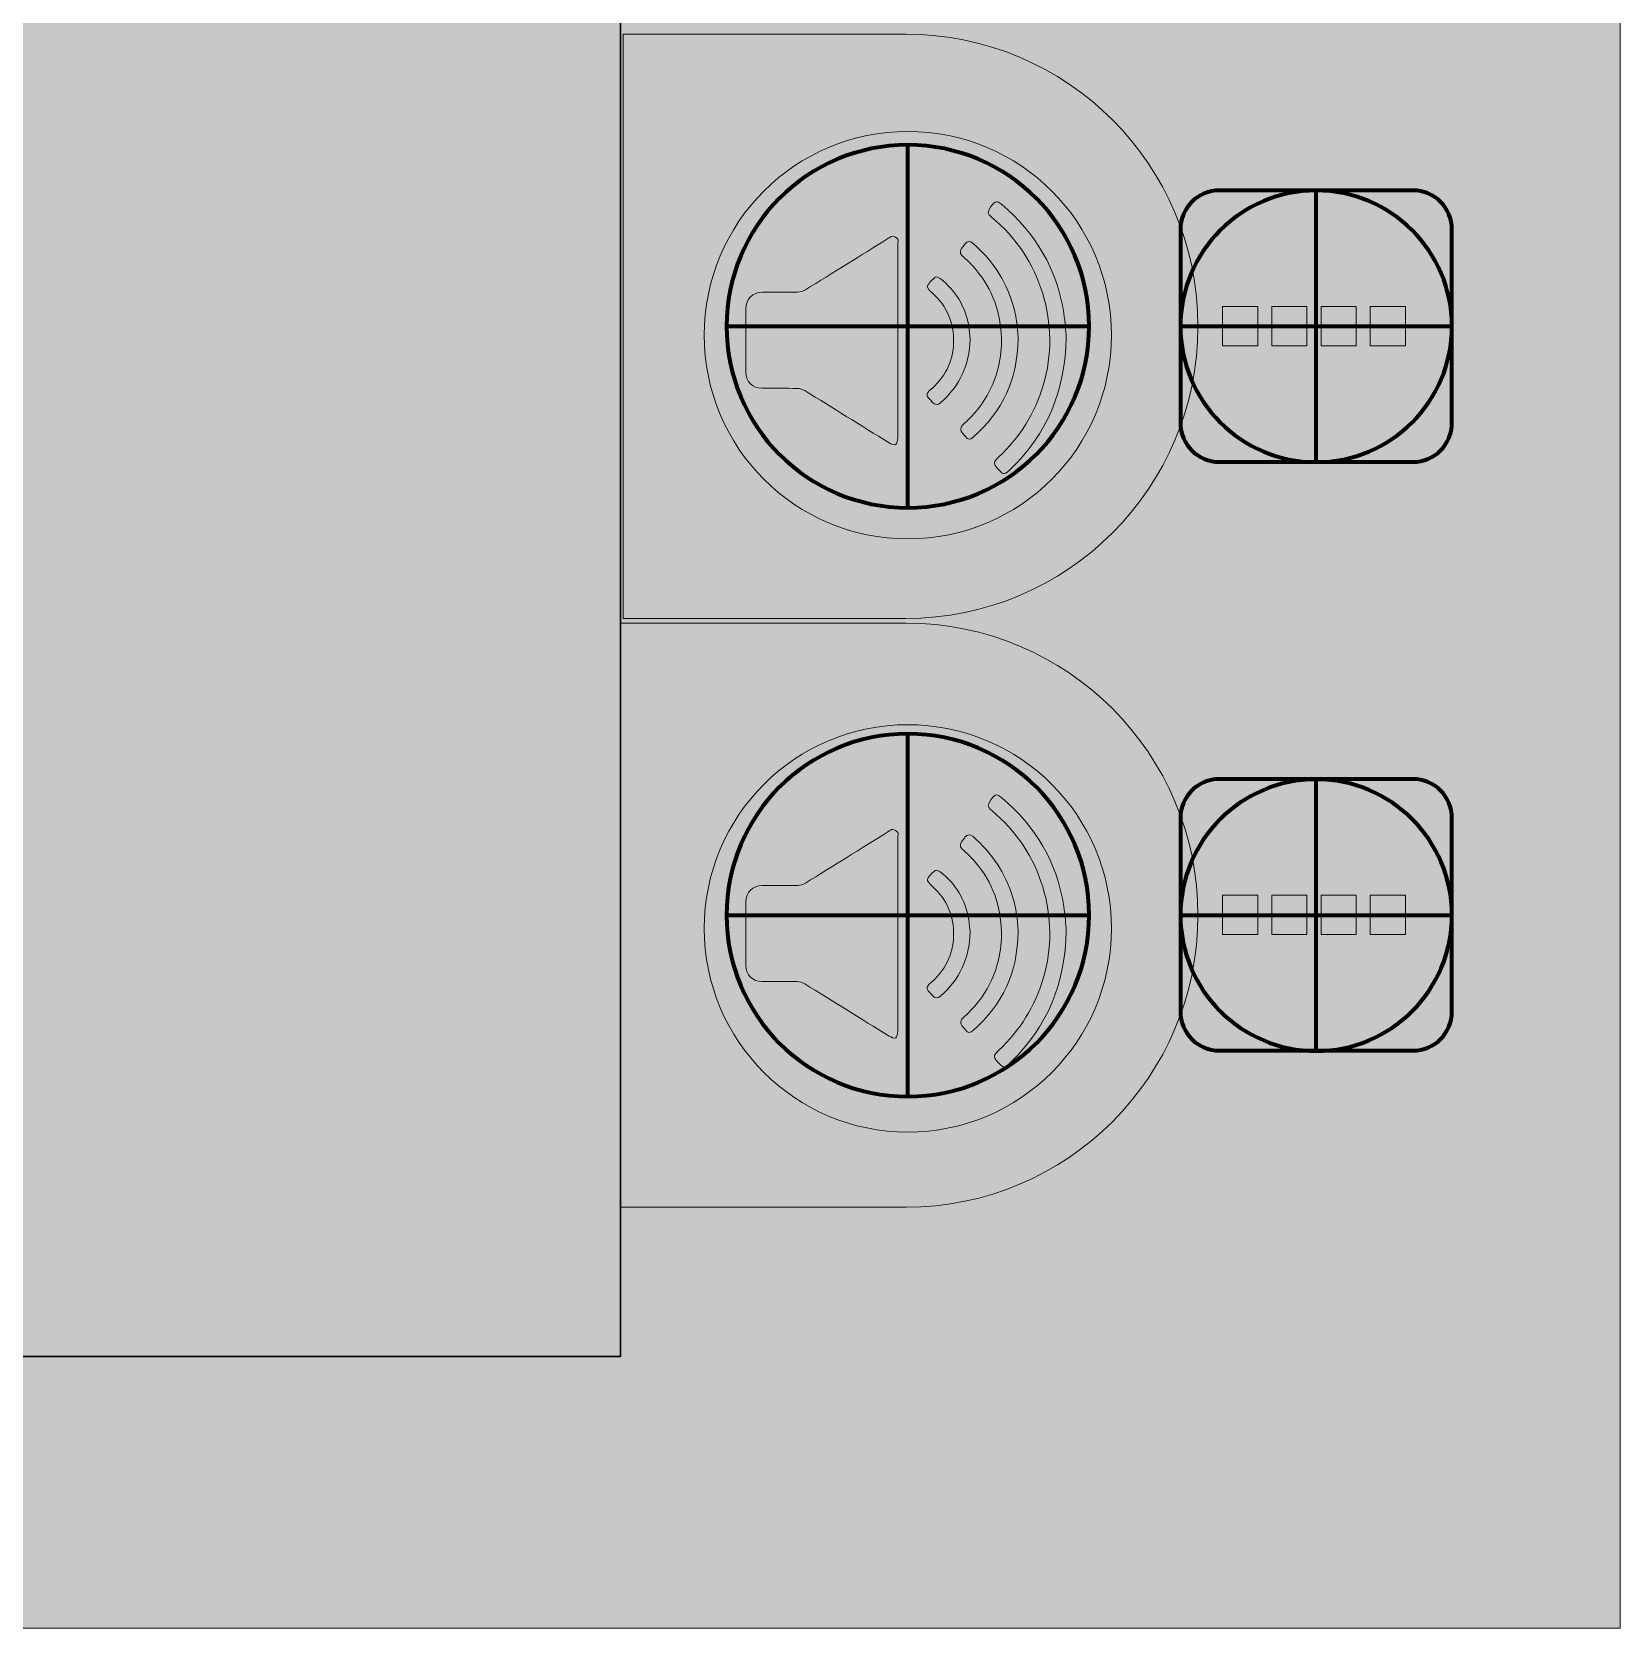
# Model space of a CAD drawing. Header units: inches. Extents: x -1481 to -429, y -1676 to -696.
# Drawn here: x -516.9 to -429.2, y -985.7 to -897.6 of the extents above; entities that cross this region are included whole.
import ezdxf

# ---------------------------------------------------------------- set-up
doc = ezdxf.new("R2010")
doc.units = ezdxf.units.IN
doc.header["$MEASUREMENT"] = 0
doc.layers.add('Layer 1', color=7, linetype='Continuous')

# ---------------------------------------------------------------- blocks, each defined once
blk = doc.blocks.new('block 2')
at = {"layer": 'Layer 1', "true_color": 0x009344}
h = blk.add_hatch(color=114, dxfattribs=at)
h.dxf.hatch_style = 2
h.paths.add_polyline_path([(-429.175, -985.727), (-669.175, -985.727), (-669.175, -695.727), (-429.175, -695.727)])
at = {"layer": 'Layer 1', "lineweight": 0}
blk.add_lwpolyline([(-429.175, -985.727), (-669.175, -985.727), (-669.175, -695.727), (-429.175, -695.727), (-429.175, -985.727)], dxfattribs=at)
blk = doc.blocks.new('block 7')
at = {"layer": 'Layer 1', "color": 109, "lineweight": 120, "true_color": 0x166634}
for points in [[(-468.526, -826.279), (-468.526, -806.243)], [(-478.543, -816.261), (-458.508, -816.261)]]:
    blk.add_lwpolyline(points, dxfattribs=at)
blk.add_open_spline([(-468.526, -806.243), (-462.993, -806.243), (-458.508, -810.728), (-458.508, -816.261), (-458.508, -821.794), (-462.993, -826.279), (-468.526, -826.279), (-474.058, -826.279), (-478.543, -821.794), (-478.543, -816.261), (-478.543, -810.728), (-474.058, -806.243), (-468.526, -806.243)], degree=3, knots=[0, 0, 0, 0, 1, 1, 1, 2, 2, 2, 3, 3, 3, 4, 4, 4, 4], dxfattribs=at)
blk = doc.blocks.new('block 8')
at = {"layer": 'Layer 1', "color": 109, "lineweight": 120, "true_color": 0x166634}
for points in [[(-468.526, -858.801), (-468.526, -838.766)], [(-478.543, -848.783), (-458.508, -848.783)]]:
    blk.add_lwpolyline(points, dxfattribs=at)
blk.add_open_spline([(-468.526, -838.766), (-462.993, -838.766), (-458.508, -843.251), (-458.508, -848.783), (-458.508, -854.316), (-462.993, -858.801), (-468.526, -858.801), (-474.058, -858.801), (-478.543, -854.316), (-478.543, -848.783), (-478.543, -843.251), (-474.058, -838.766), (-468.526, -838.766)], degree=3, knots=[0, 0, 0, 0, 1, 1, 1, 2, 2, 2, 3, 3, 3, 4, 4, 4, 4], dxfattribs=at)
blk = doc.blocks.new('block 9')
at = {"layer": 'Layer 1', "color": 109, "lineweight": 120, "true_color": 0x166634}
for points in [[(-468.526, -793.756), (-468.526, -773.721)], [(-478.543, -783.738), (-458.508, -783.738)]]:
    blk.add_lwpolyline(points, dxfattribs=at)
blk.add_open_spline([(-468.526, -773.721), (-462.993, -773.721), (-458.508, -778.206), (-458.508, -783.738), (-458.508, -789.271), (-462.993, -793.756), (-468.526, -793.756), (-474.058, -793.756), (-478.543, -789.271), (-478.543, -783.738), (-478.543, -778.206), (-474.058, -773.721), (-468.526, -773.721)], degree=3, knots=[0, 0, 0, 0, 1, 1, 1, 2, 2, 2, 3, 3, 3, 4, 4, 4, 4], dxfattribs=at)
blk = doc.blocks.new('block 10')
at = {"layer": 'Layer 1', "color": 109, "lineweight": 120, "true_color": 0x166634}
for points in [[(-468.526, -891.324), (-468.526, -871.288)], [(-478.543, -881.306), (-458.508, -881.306)]]:
    blk.add_lwpolyline(points, dxfattribs=at)
blk.add_open_spline([(-468.526, -871.288), (-462.993, -871.288), (-458.508, -875.773), (-458.508, -881.306), (-458.508, -886.839), (-462.993, -891.324), (-468.526, -891.324), (-474.058, -891.324), (-478.543, -886.839), (-478.543, -881.306), (-478.543, -875.773), (-474.058, -871.288), (-468.526, -871.288)], degree=3, knots=[0, 0, 0, 0, 1, 1, 1, 2, 2, 2, 3, 3, 3, 4, 4, 4, 4], dxfattribs=at)
blk = doc.blocks.new('block 11')
at = {"layer": 'Layer 1', "color": 109, "lineweight": 120, "true_color": 0x166634}
for points in [[(-468.526, -923.846), (-468.526, -903.811)], [(-478.543, -913.828), (-458.508, -913.828)]]:
    blk.add_lwpolyline(points, dxfattribs=at)
blk.add_open_spline([(-468.526, -903.811), (-462.993, -903.811), (-458.508, -908.296), (-458.508, -913.828), (-458.508, -919.361), (-462.993, -923.846), (-468.526, -923.846), (-474.058, -923.846), (-478.543, -919.361), (-478.543, -913.828), (-478.543, -908.296), (-474.058, -903.811), (-468.526, -903.811)], degree=3, knots=[0, 0, 0, 0, 1, 1, 1, 2, 2, 2, 3, 3, 3, 4, 4, 4, 4], dxfattribs=at)
blk = doc.blocks.new('block 12')
at = {"layer": 'Layer 1', "color": 109, "lineweight": 120, "true_color": 0x166634}
for points in [[(-468.526, -956.369), (-468.526, -936.333)], [(-478.543, -946.351), (-458.508, -946.351)]]:
    blk.add_lwpolyline(points, dxfattribs=at)
blk.add_open_spline([(-468.526, -936.333), (-462.993, -936.333), (-458.508, -940.818), (-458.508, -946.351), (-458.508, -951.884), (-462.993, -956.369), (-468.526, -956.369), (-474.058, -956.369), (-478.543, -951.884), (-478.543, -946.351), (-478.543, -940.818), (-474.058, -936.333), (-468.526, -936.333)], degree=3, knots=[0, 0, 0, 0, 1, 1, 1, 2, 2, 2, 3, 3, 3, 4, 4, 4, 4], dxfattribs=at)
blk = doc.blocks.new('block 6')
at = {"layer": 'Layer 1'}
for name in ['block 9', 'block 7', 'block 8', 'block 10', 'block 11', 'block 12']:
    blk.add_blockref(name, (0, 0), dxfattribs=at)
blk = doc.blocks.new('block 14')
at = {"layer": 'Layer 1', "color": 109, "lineweight": 90, "true_color": 0x166634}
for points in [[(-445.965, -823.761), (-445.965, -808.761)], [(-453.465, -816.261), (-438.465, -816.261)]]:
    blk.add_lwpolyline(points, dxfattribs=at)
blk = doc.blocks.new('block 15')
at = {"layer": 'Layer 1', "color": 109, "lineweight": 90, "true_color": 0x166634}
for points in [[(-445.965, -856.283), (-445.965, -841.283)], [(-453.465, -848.783), (-438.465, -848.783)]]:
    blk.add_lwpolyline(points, dxfattribs=at)
blk.add_open_spline([(-445.965, -841.283), (-441.823, -841.283), (-438.465, -844.641), (-438.465, -848.783), (-438.465, -852.926), (-441.823, -856.283), (-445.965, -856.283), (-450.107, -856.283), (-453.465, -852.926), (-453.465, -848.783), (-453.465, -844.641), (-450.107, -841.283), (-445.965, -841.283)], degree=3, knots=[0, 0, 0, 0, 1, 1, 1, 2, 2, 2, 3, 3, 3, 4, 4, 4, 4], dxfattribs=at)
blk = doc.blocks.new('block 16')
at = {"layer": 'Layer 1', "color": 109, "lineweight": 90, "true_color": 0x166634}
for points in [[(-445.965, -888.806), (-445.965, -873.806)], [(-453.465, -881.306), (-438.465, -881.306)]]:
    blk.add_lwpolyline(points, dxfattribs=at)
blk.add_open_spline([(-445.965, -873.806), (-441.823, -873.806), (-438.465, -877.164), (-438.465, -881.306), (-438.465, -885.448), (-441.823, -888.806), (-445.965, -888.806), (-450.107, -888.806), (-453.465, -885.448), (-453.465, -881.306), (-453.465, -877.164), (-450.107, -873.806), (-445.965, -873.806)], degree=3, knots=[0, 0, 0, 0, 1, 1, 1, 2, 2, 2, 3, 3, 3, 4, 4, 4, 4], dxfattribs=at)
blk = doc.blocks.new('block 17')
at = {"layer": 'Layer 1', "color": 109, "lineweight": 90, "true_color": 0x166634}
for points in [[(-445.965, -921.328), (-445.965, -906.328)], [(-453.465, -913.828), (-438.465, -913.828)]]:
    blk.add_lwpolyline(points, dxfattribs=at)
blk.add_open_spline([(-445.965, -906.328), (-441.823, -906.328), (-438.465, -909.686), (-438.465, -913.828), (-438.465, -917.971), (-441.823, -921.328), (-445.965, -921.328), (-450.107, -921.328), (-453.465, -917.971), (-453.465, -913.828), (-453.465, -909.686), (-450.107, -906.328), (-445.965, -906.328)], degree=3, knots=[0, 0, 0, 0, 1, 1, 1, 2, 2, 2, 3, 3, 3, 4, 4, 4, 4], dxfattribs=at)
blk = doc.blocks.new('block 18')
at = {"layer": 'Layer 1', "color": 109, "lineweight": 90, "true_color": 0x166634}
for points in [[(-445.965, -953.851), (-445.965, -938.851)], [(-453.465, -946.351), (-438.465, -946.351)]]:
    blk.add_lwpolyline(points, dxfattribs=at)
blk.add_open_spline([(-445.965, -938.851), (-441.823, -938.851), (-438.465, -942.209), (-438.465, -946.351), (-438.465, -950.493), (-441.823, -953.851), (-445.965, -953.851), (-450.107, -953.851), (-453.465, -950.493), (-453.465, -946.351), (-453.465, -942.209), (-450.107, -938.851), (-445.965, -938.851)], degree=3, knots=[0, 0, 0, 0, 1, 1, 1, 2, 2, 2, 3, 3, 3, 4, 4, 4, 4], dxfattribs=at)
blk = doc.blocks.new('block 13')
at = {"layer": 'Layer 1'}
for name in ['block 14', 'block 15', 'block 16', 'block 17', 'block 18']:
    blk.add_blockref(name, (0, 0), dxfattribs=at)
blk = doc.blocks.new('block 49')
at = {"layer": 'Layer 1', "lineweight": 0}
for points, knots in [([(-459.773, -914.428), (-459.828, -917.401), (-460.837, -919.766), (-462.838, -921.705), (-463.158, -922.015), (-463.245, -922.026), (-463.448, -921.812), (-463.83, -921.411), (-463.841, -921.368), (-463.493, -921.041), (-462.322, -919.939), (-461.506, -918.625), (-461.044, -917.082), (-460.043, -913.735), (-461.177, -910.018), (-463.887, -907.81), (-464.159, -907.589), (-464.149, -907.493), (-463.825, -907.075), (-463.646, -906.844), (-463.495, -906.969), (-463.339, -907.1), (-461.457, -908.681), (-460.283, -910.669), (-459.907, -913.108), (-459.831, -913.606), (-459.804, -914.111), (-459.773, -914.428)], [0, 0, 0, 0, 1, 1, 1, 2, 2, 2, 3, 3, 3, 4, 4, 4, 5, 5, 5, 6, 6, 6, 7, 7, 7, 8, 8, 8, 9, 9, 9, 9]), ([(-469.076, -914.62), (-469.076, -916.415), (-469.074, -918.209), (-469.081, -920.004), (-469.082, -920.128), (-469.118, -920.318), (-469.197, -920.358), (-469.283, -920.402), (-469.455, -920.33), (-469.562, -920.263), (-471.118, -919.303), (-472.668, -918.334), (-474.224, -917.375), (-474.341, -917.303), (-474.495, -917.26), (-474.632, -917.257), (-475.285, -917.245), (-475.938, -917.253), (-476.592, -917.251), (-477.108, -917.249), (-477.474, -916.888), (-477.476, -916.366), (-477.48, -915.197), (-477.479, -914.028), (-477.476, -912.86), (-477.474, -912.316), (-477.104, -911.951), (-476.553, -911.947), (-475.909, -911.942), (-475.265, -911.953), (-474.621, -911.939), (-474.475, -911.936), (-474.312, -911.89), (-474.188, -911.813), (-472.663, -910.873), (-471.143, -909.924), (-469.622, -908.979), (-469.537, -908.926), (-469.439, -908.842), (-469.356, -908.85), (-469.259, -908.861), (-469.15, -908.941), (-469.086, -909.022), (-469.046, -909.073), (-469.076, -909.182), (-469.076, -909.265), (-469.076, -911.05), (-469.076, -912.835), (-469.076, -914.62)], [0, 0, 0, 0, 1, 1, 1, 2, 2, 2, 3, 3, 3, 4, 4, 4, 5, 5, 5, 6, 6, 6, 7, 7, 7, 8, 8, 8, 9, 9, 9, 10, 10, 10, 11, 11, 11, 12, 12, 12, 13, 13, 13, 14, 14, 14, 15, 15, 15, 16, 16, 16, 16]), ([(-462.431, -914.499), (-462.458, -916.756), (-463.308, -918.527), (-464.911, -919.953), (-465.079, -920.103), (-465.215, -920.102), (-465.349, -919.922), (-465.393, -919.863), (-465.435, -919.802), (-465.484, -919.746), (-465.647, -919.559), (-465.638, -919.398), (-465.443, -919.228), (-464.847, -918.71), (-464.367, -918.098), (-464.01, -917.391), (-463.512, -916.402), (-463.303, -915.358), (-463.365, -914.25), (-463.445, -912.807), (-463.975, -911.56), (-464.94, -910.494), (-465.1, -910.317), (-465.274, -910.151), (-465.457, -909.997), (-465.662, -909.824), (-465.677, -909.655), (-465.5, -909.458), (-465.451, -909.404), (-465.414, -909.339), (-465.368, -909.281), (-465.233, -909.112), (-465.092, -909.097), (-464.923, -909.246), (-463.892, -910.153), (-463.144, -911.246), (-462.741, -912.564), (-462.645, -912.879), (-462.565, -913.202), (-462.515, -913.527), (-462.461, -913.88), (-462.452, -914.239), (-462.431, -914.499)], [0, 0, 0, 0, 1, 1, 1, 2, 2, 2, 3, 3, 3, 4, 4, 4, 5, 5, 5, 6, 6, 6, 7, 7, 7, 8, 8, 8, 9, 9, 9, 10, 10, 10, 11, 11, 11, 12, 12, 12, 13, 13, 13, 14, 14, 14, 14]), ([(-465.087, -914.514), (-465.112, -915.999), (-465.68, -917.128), (-466.707, -918.042), (-466.879, -918.195), (-467.034, -918.183), (-467.18, -918.009), (-467.234, -917.945), (-467.287, -917.881), (-467.344, -917.822), (-467.511, -917.651), (-467.483, -917.507), (-467.304, -917.36), (-466.477, -916.677), (-466.027, -915.788), (-465.998, -914.726), (-465.968, -913.635), (-466.362, -912.698), (-467.204, -911.967), (-467.316, -911.87), (-467.472, -911.665), (-467.437, -911.59), (-467.349, -911.403), (-467.174, -911.249), (-467.008, -911.112), (-466.967, -911.077), (-466.812, -911.133), (-466.74, -911.188), (-465.872, -911.857), (-465.353, -912.741), (-465.161, -913.816), (-465.114, -914.077), (-465.104, -914.344), (-465.087, -914.514)], [0, 0, 0, 0, 1, 1, 1, 2, 2, 2, 3, 3, 3, 4, 4, 4, 5, 5, 5, 6, 6, 6, 7, 7, 7, 8, 8, 8, 9, 9, 9, 10, 10, 10, 11, 11, 11, 11])]:
    blk.add_open_spline(points, degree=3, knots=knots, dxfattribs=at)
blk = doc.blocks.new('block 48')
at = {"layer": 'Layer 1'}
blk.add_blockref('block 49', (0, 0), dxfattribs=at)
blk = doc.blocks.new('block 47')
at = {"layer": 'Layer 1', "true_color": 0xffdd00}
h = blk.add_hatch(color=40, dxfattribs=at)
h.dxf.hatch_style = 2
edge = h.paths.add_edge_path()
edge.add_spline(control_points=[(-457.276, -914.316), (-457.276, -920.529), (-462.313, -925.566), (-468.526, -925.566), (-474.739, -925.566), (-479.776, -920.529), (-479.776, -914.316), (-479.776, -908.103), (-474.739, -903.066), (-468.526, -903.066), (-462.313, -903.066), (-457.276, -908.103), (-457.276, -914.316)], knot_values=[0, 0, 0, 0, 1, 1, 1, 2, 2, 2, 3, 3, 3, 4, 4, 4, 4], degree=3, periodic=1)
at = {"layer": 'Layer 1', "lineweight": 0}
blk.add_open_spline([(-457.276, -914.316), (-457.276, -920.529), (-462.313, -925.566), (-468.526, -925.566), (-474.739, -925.566), (-479.776, -920.529), (-479.776, -914.316), (-479.776, -908.103), (-474.739, -903.066), (-468.526, -903.066), (-462.313, -903.066), (-457.276, -908.103), (-457.276, -914.316)], degree=3, knots=[0, 0, 0, 0, 1, 1, 1, 2, 2, 2, 3, 3, 3, 4, 4, 4, 4], dxfattribs=at)
at = {"layer": 'Layer 1'}
blk.add_blockref('block 48', (0, 0), dxfattribs=at)
blk = doc.blocks.new('block 52')
at = {"layer": 'Layer 1', "lineweight": 0}
for points, knots in [([(-459.773, -947.194), (-459.828, -950.167), (-460.837, -952.533), (-462.838, -954.471), (-463.158, -954.781), (-463.245, -954.792), (-463.448, -954.579), (-463.83, -954.178), (-463.841, -954.134), (-463.493, -953.807), (-462.322, -952.706), (-461.506, -951.391), (-461.044, -949.848), (-460.043, -946.502), (-461.177, -942.785), (-463.887, -940.577), (-464.159, -940.355), (-464.149, -940.26), (-463.825, -939.841), (-463.646, -939.611), (-463.495, -939.735), (-463.339, -939.866), (-461.457, -941.447), (-460.283, -943.435), (-459.907, -945.874), (-459.831, -946.372), (-459.804, -946.878), (-459.773, -947.194)], [0, 0, 0, 0, 1, 1, 1, 2, 2, 2, 3, 3, 3, 4, 4, 4, 5, 5, 5, 6, 6, 6, 7, 7, 7, 8, 8, 8, 9, 9, 9, 9]), ([(-469.076, -947.387), (-469.076, -949.181), (-469.074, -950.976), (-469.081, -952.77), (-469.082, -952.894), (-469.118, -953.084), (-469.197, -953.125), (-469.283, -953.168), (-469.455, -953.096), (-469.562, -953.03), (-471.118, -952.07), (-472.668, -951.1), (-474.224, -950.141), (-474.341, -950.069), (-474.495, -950.026), (-474.632, -950.023), (-475.285, -950.011), (-475.938, -950.02), (-476.592, -950.017), (-477.108, -950.016), (-477.474, -949.654), (-477.476, -949.132), (-477.48, -947.963), (-477.479, -946.795), (-477.476, -945.626), (-477.474, -945.083), (-477.104, -944.717), (-476.553, -944.713), (-475.909, -944.708), (-475.265, -944.719), (-474.621, -944.706), (-474.475, -944.703), (-474.312, -944.656), (-474.188, -944.579), (-472.663, -943.64), (-471.143, -942.691), (-469.622, -941.746), (-469.537, -941.693), (-469.439, -941.608), (-469.356, -941.617), (-469.259, -941.627), (-469.15, -941.707), (-469.086, -941.788), (-469.046, -941.84), (-469.076, -941.948), (-469.076, -942.031), (-469.076, -943.816), (-469.076, -945.601), (-469.076, -947.387)], [0, 0, 0, 0, 1, 1, 1, 2, 2, 2, 3, 3, 3, 4, 4, 4, 5, 5, 5, 6, 6, 6, 7, 7, 7, 8, 8, 8, 9, 9, 9, 10, 10, 10, 11, 11, 11, 12, 12, 12, 13, 13, 13, 14, 14, 14, 15, 15, 15, 16, 16, 16, 16]), ([(-462.431, -947.265), (-462.458, -949.522), (-463.308, -951.293), (-464.911, -952.72), (-465.079, -952.87), (-465.215, -952.868), (-465.349, -952.688), (-465.393, -952.629), (-465.435, -952.568), (-465.484, -952.513), (-465.647, -952.325), (-465.638, -952.164), (-465.443, -951.995), (-464.847, -951.476), (-464.367, -950.864), (-464.01, -950.157), (-463.512, -949.168), (-463.303, -948.124), (-463.365, -947.016), (-463.445, -945.573), (-463.975, -944.326), (-464.94, -943.26), (-465.1, -943.083), (-465.274, -942.917), (-465.457, -942.764), (-465.662, -942.59), (-465.677, -942.421), (-465.5, -942.225), (-465.451, -942.17), (-465.414, -942.105), (-465.368, -942.047), (-465.233, -941.878), (-465.092, -941.864), (-464.923, -942.012), (-463.892, -942.919), (-463.144, -944.012), (-462.741, -945.33), (-462.645, -945.645), (-462.565, -945.968), (-462.515, -946.293), (-462.461, -946.646), (-462.452, -947.006), (-462.431, -947.265)], [0, 0, 0, 0, 1, 1, 1, 2, 2, 2, 3, 3, 3, 4, 4, 4, 5, 5, 5, 6, 6, 6, 7, 7, 7, 8, 8, 8, 9, 9, 9, 10, 10, 10, 11, 11, 11, 12, 12, 12, 13, 13, 13, 14, 14, 14, 14]), ([(-465.087, -947.28), (-465.112, -948.766), (-465.68, -949.894), (-466.707, -950.808), (-466.879, -950.961), (-467.034, -950.949), (-467.18, -950.775), (-467.234, -950.712), (-467.287, -950.648), (-467.344, -950.588), (-467.511, -950.418), (-467.483, -950.274), (-467.304, -950.126), (-466.477, -949.444), (-466.027, -948.554), (-465.998, -947.493), (-465.968, -946.402), (-466.362, -945.464), (-467.204, -944.733), (-467.316, -944.637), (-467.472, -944.431), (-467.437, -944.357), (-467.349, -944.169), (-467.174, -944.015), (-467.008, -943.878), (-466.967, -943.844), (-466.812, -943.9), (-466.74, -943.955), (-465.872, -944.623), (-465.353, -945.508), (-465.161, -946.582), (-465.114, -946.843), (-465.104, -947.111), (-465.087, -947.28)], [0, 0, 0, 0, 1, 1, 1, 2, 2, 2, 3, 3, 3, 4, 4, 4, 5, 5, 5, 6, 6, 6, 7, 7, 7, 8, 8, 8, 9, 9, 9, 10, 10, 10, 11, 11, 11, 11])]:
    blk.add_open_spline(points, degree=3, knots=knots, dxfattribs=at)
blk = doc.blocks.new('block 51')
at = {"layer": 'Layer 1'}
blk.add_blockref('block 52', (0, 0), dxfattribs=at)
blk = doc.blocks.new('block 50')
at = {"layer": 'Layer 1', "true_color": 0xffdd00}
h = blk.add_hatch(color=40, dxfattribs=at)
h.dxf.hatch_style = 2
edge = h.paths.add_edge_path()
edge.add_spline(control_points=[(-457.276, -947.083), (-457.276, -953.296), (-462.313, -958.333), (-468.526, -958.333), (-474.739, -958.333), (-479.776, -953.296), (-479.776, -947.083), (-479.776, -940.869), (-474.739, -935.833), (-468.526, -935.833), (-462.313, -935.833), (-457.276, -940.869), (-457.276, -947.083)], knot_values=[0, 0, 0, 0, 1, 1, 1, 2, 2, 2, 3, 3, 3, 4, 4, 4, 4], degree=3, periodic=1)
at = {"layer": 'Layer 1', "lineweight": 0}
blk.add_open_spline([(-457.276, -947.083), (-457.276, -953.296), (-462.313, -958.333), (-468.526, -958.333), (-474.739, -958.333), (-479.776, -953.296), (-479.776, -947.083), (-479.776, -940.869), (-474.739, -935.833), (-468.526, -935.833), (-462.313, -935.833), (-457.276, -940.869), (-457.276, -947.083)], degree=3, knots=[0, 0, 0, 0, 1, 1, 1, 2, 2, 2, 3, 3, 3, 4, 4, 4, 4], dxfattribs=at)
at = {"layer": 'Layer 1'}
blk.add_blockref('block 51', (0, 0), dxfattribs=at)
blk = doc.blocks.new('block 64')
at = {"layer": 'Layer 1', "true_color": 0xffdd00}
h = blk.add_hatch(color=40, dxfattribs=at)
h.dxf.hatch_style = 2
h.paths.add_polyline_path([(-451.136, -914.9), (-449.197, -914.9), (-449.197, -912.736), (-451.136, -912.736)])
h = blk.add_hatch(color=40, dxfattribs=at)
h.dxf.hatch_style = 2
h.paths.add_polyline_path([(-448.416, -914.9), (-446.478, -914.9), (-446.478, -912.736), (-448.416, -912.736)])
h = blk.add_hatch(color=40, dxfattribs=at)
h.dxf.hatch_style = 2
h.paths.add_polyline_path([(-445.697, -914.9), (-443.758, -914.9), (-443.758, -912.736), (-445.697, -912.736)])
h = blk.add_hatch(color=40, dxfattribs=at)
h.dxf.hatch_style = 2
h.paths.add_polyline_path([(-442.977, -914.9), (-441.039, -914.9), (-441.039, -912.736), (-442.977, -912.736)])
at = {"layer": 'Layer 1', "lineweight": 0}
for points in [[(-451.136, -914.9), (-449.197, -914.9), (-449.197, -912.736), (-451.136, -912.736), (-451.136, -914.9)], [(-448.416, -914.9), (-446.478, -914.9), (-446.478, -912.736), (-448.416, -912.736), (-448.416, -914.9)], [(-445.697, -914.9), (-443.758, -914.9), (-443.758, -912.736), (-445.697, -912.736), (-445.697, -914.9)], [(-442.977, -914.9), (-441.039, -914.9), (-441.039, -912.736), (-442.977, -912.736), (-442.977, -914.9)]]:
    blk.add_lwpolyline(points, dxfattribs=at)
blk = doc.blocks.new('block 63')
at = {"layer": 'Layer 1'}
blk.add_blockref('block 64', (0, 0), dxfattribs=at)
blk = doc.blocks.new('block 62')
at = {"layer": 'Layer 1', "true_color": 0x006738}
h = blk.add_hatch(color=116, dxfattribs=at)
h.dxf.hatch_style = 2
edge = h.paths.add_edge_path()
edge.add_spline(control_points=[(-440.626, -921.318), (-440.626, -921.318), (-451.304, -921.318), (-451.304, -921.318), (-452.498, -921.318), (-453.465, -920.351), (-453.465, -919.157), (-453.465, -919.157), (-453.465, -908.479), (-453.465, -908.479), (-453.465, -907.285), (-452.498, -906.318), (-451.304, -906.318), (-451.304, -906.318), (-440.626, -906.318), (-440.626, -906.318), (-439.432, -906.318), (-438.465, -907.285), (-438.465, -908.479), (-438.465, -908.479), (-438.465, -919.157), (-438.465, -919.157), (-438.465, -920.351), (-439.432, -921.318), (-440.626, -921.318)], knot_values=[0, 0, 0, 0, 1, 1, 1, 2, 2, 2, 3, 3, 3, 4, 4, 4, 5, 5, 5, 6, 6, 6, 7, 7, 7, 8, 8, 8, 8], degree=3, periodic=1)
at = {"layer": 'Layer 1', "color": 95, "lineweight": 211, "true_color": 0x38b449}
blk.add_open_spline([(-440.626, -921.318), (-440.626, -921.318), (-451.304, -921.318), (-451.304, -921.318), (-452.498, -921.318), (-453.465, -920.351), (-453.465, -919.157), (-453.465, -919.157), (-453.465, -908.479), (-453.465, -908.479), (-453.465, -907.285), (-452.498, -906.318), (-451.304, -906.318), (-451.304, -906.318), (-440.626, -906.318), (-440.626, -906.318), (-439.432, -906.318), (-438.465, -907.285), (-438.465, -908.479), (-438.465, -908.479), (-438.465, -919.157), (-438.465, -919.157), (-438.465, -920.351), (-439.432, -921.318), (-440.626, -921.318)], degree=3, knots=[0, 0, 0, 0, 1, 1, 1, 2, 2, 2, 3, 3, 3, 4, 4, 4, 5, 5, 5, 6, 6, 6, 7, 7, 7, 8, 8, 8, 8], dxfattribs=at)
at = {"layer": 'Layer 1'}
blk.add_blockref('block 63', (0, 0), dxfattribs=at)
blk = doc.blocks.new('block 67')
at = {"layer": 'Layer 1', "true_color": 0xffdd00}
h = blk.add_hatch(color=40, dxfattribs=at)
h.dxf.hatch_style = 2
h.paths.add_polyline_path([(-451.136, -947.416), (-449.197, -947.416), (-449.197, -945.251), (-451.136, -945.251)])
h = blk.add_hatch(color=40, dxfattribs=at)
h.dxf.hatch_style = 2
h.paths.add_polyline_path([(-448.416, -947.416), (-446.478, -947.416), (-446.478, -945.251), (-448.416, -945.251)])
h = blk.add_hatch(color=40, dxfattribs=at)
h.dxf.hatch_style = 2
h.paths.add_polyline_path([(-445.697, -947.416), (-443.758, -947.416), (-443.758, -945.251), (-445.697, -945.251)])
h = blk.add_hatch(color=40, dxfattribs=at)
h.dxf.hatch_style = 2
h.paths.add_polyline_path([(-442.977, -947.416), (-441.039, -947.416), (-441.039, -945.251), (-442.977, -945.251)])
at = {"layer": 'Layer 1', "lineweight": 0}
for points in [[(-451.136, -947.416), (-449.197, -947.416), (-449.197, -945.251), (-451.136, -945.251), (-451.136, -947.416)], [(-448.416, -947.416), (-446.478, -947.416), (-446.478, -945.251), (-448.416, -945.251), (-448.416, -947.416)], [(-445.697, -947.416), (-443.758, -947.416), (-443.758, -945.251), (-445.697, -945.251), (-445.697, -947.416)], [(-442.977, -947.416), (-441.039, -947.416), (-441.039, -945.251), (-442.977, -945.251), (-442.977, -947.416)]]:
    blk.add_lwpolyline(points, dxfattribs=at)
blk = doc.blocks.new('block 66')
at = {"layer": 'Layer 1'}
blk.add_blockref('block 67', (0, 0), dxfattribs=at)
blk = doc.blocks.new('block 65')
at = {"layer": 'Layer 1', "true_color": 0x006738}
h = blk.add_hatch(color=116, dxfattribs=at)
h.dxf.hatch_style = 2
edge = h.paths.add_edge_path()
edge.add_spline(control_points=[(-440.626, -953.834), (-440.626, -953.834), (-451.304, -953.834), (-451.304, -953.834), (-452.498, -953.834), (-453.465, -952.866), (-453.465, -951.673), (-453.465, -951.673), (-453.465, -940.994), (-453.465, -940.994), (-453.465, -939.801), (-452.498, -938.834), (-451.304, -938.834), (-451.304, -938.834), (-440.626, -938.834), (-440.626, -938.834), (-439.432, -938.834), (-438.465, -939.801), (-438.465, -940.994), (-438.465, -940.994), (-438.465, -951.673), (-438.465, -951.673), (-438.465, -952.866), (-439.432, -953.834), (-440.626, -953.834)], knot_values=[0, 0, 0, 0, 1, 1, 1, 2, 2, 2, 3, 3, 3, 4, 4, 4, 5, 5, 5, 6, 6, 6, 7, 7, 7, 8, 8, 8, 8], degree=3, periodic=1)
at = {"layer": 'Layer 1', "color": 73, "lineweight": 211, "true_color": 0x8cc63e}
blk.add_open_spline([(-440.626, -953.834), (-440.626, -953.834), (-451.304, -953.834), (-451.304, -953.834), (-452.498, -953.834), (-453.465, -952.866), (-453.465, -951.673), (-453.465, -951.673), (-453.465, -940.994), (-453.465, -940.994), (-453.465, -939.801), (-452.498, -938.834), (-451.304, -938.834), (-451.304, -938.834), (-440.626, -938.834), (-440.626, -938.834), (-439.432, -938.834), (-438.465, -939.801), (-438.465, -940.994), (-438.465, -940.994), (-438.465, -951.673), (-438.465, -951.673), (-438.465, -952.866), (-439.432, -953.834), (-440.626, -953.834)], degree=3, knots=[0, 0, 0, 0, 1, 1, 1, 2, 2, 2, 3, 3, 3, 4, 4, 4, 5, 5, 5, 6, 6, 6, 7, 7, 7, 8, 8, 8, 8], dxfattribs=at)
at = {"layer": 'Layer 1'}
blk.add_blockref('block 66', (0, 0), dxfattribs=at)

msp = doc.modelspace()

# ---------------------------------------------------------------- hatches: boundary and pattern name
at = {"layer": 'Layer 1', "true_color": 0x006738}
h = msp.add_hatch(color=116, dxfattribs=at)
h.dxf.hatch_style = 2
h.paths.add_polyline_path([(-484.406, -970.727), (-654.406, -970.727), (-654.406, -751.646), (-484.406, -751.646)])
at = {"layer": 'Layer 1', "true_color": 0x38b449}
h = msp.add_hatch(color=95, dxfattribs=at)
h.dxf.hatch_style = 2
edge = h.paths.add_edge_path()
edge.add_spline(control_points=[(-484.248, -929.96), (-484.248, -929.96), (-468.63, -929.96), (-468.63, -929.96), (-459.721, -929.96), (-452.498, -922.738), (-452.498, -913.829), (-452.498, -913.829), (-452.498, -913.828), (-452.498, -913.828), (-452.498, -904.919), (-459.721, -897.697), (-468.63, -897.697), (-468.63, -897.697), (-484.248, -897.697), (-484.248, -897.697), (-484.248, -897.697), (-484.248, -929.96), (-484.248, -929.96)], knot_values=[0, 0, 0, 0, 1, 1, 1, 2, 2, 2, 3, 3, 3, 4, 4, 4, 5, 5, 5, 6, 6, 6, 6], degree=3, periodic=1)
at = {"layer": 'Layer 1', "true_color": 0x8cc63e}
h = msp.add_hatch(color=73, dxfattribs=at)
h.dxf.hatch_style = 2
edge = h.paths.add_edge_path()
edge.add_spline(control_points=[(-484.406, -962.483), (-484.406, -962.483), (-468.63, -962.483), (-468.63, -962.483), (-459.721, -962.483), (-452.498, -955.26), (-452.498, -946.351), (-452.498, -946.351), (-452.498, -946.351), (-452.498, -946.351), (-452.498, -937.442), (-459.721, -930.22), (-468.63, -930.22), (-468.63, -930.22), (-484.406, -930.22), (-484.406, -930.22), (-484.406, -930.22), (-484.406, -962.483), (-484.406, -962.483)], knot_values=[0, 0, 0, 0, 1, 1, 1, 2, 2, 2, 3, 3, 3, 4, 4, 4, 5, 5, 5, 6, 6, 6, 6], degree=3, periodic=1)

# ---------------------------------------------------------------- linework, layer by layer
at = {"layer": 'Layer 1', "color": 250, "lineweight": 30, "true_color": 0x231f20}
msp.add_lwpolyline([(-484.406, -970.727), (-654.406, -970.727), (-654.406, -751.646), (-484.406, -751.646), (-484.406, -970.727)], dxfattribs=at)
at = {"layer": 'Layer 1', "lineweight": 0}
for points in [[(-484.248, -929.96), (-484.248, -929.96), (-468.63, -929.96), (-468.63, -929.96), (-459.721, -929.96), (-452.498, -922.738), (-452.498, -913.829), (-452.498, -913.829), (-452.498, -913.828), (-452.498, -913.828), (-452.498, -904.919), (-459.721, -897.697), (-468.63, -897.697), (-468.63, -897.697), (-484.248, -897.697), (-484.248, -897.697), (-484.248, -897.697), (-484.248, -929.96), (-484.248, -929.96)], [(-484.406, -962.483), (-484.406, -962.483), (-468.63, -962.483), (-468.63, -962.483), (-459.721, -962.483), (-452.498, -955.26), (-452.498, -946.351), (-452.498, -946.351), (-452.498, -946.351), (-452.498, -946.351), (-452.498, -937.442), (-459.721, -930.22), (-468.63, -930.22), (-468.63, -930.22), (-484.406, -930.22), (-484.406, -930.22), (-484.406, -930.22), (-484.406, -962.483), (-484.406, -962.483)]]:
    msp.add_open_spline(points, degree=3, knots=[0, 0, 0, 0, 1, 1, 1, 2, 2, 2, 3, 3, 3, 4, 4, 4, 5, 5, 5, 6, 6, 6, 6], dxfattribs=at)

# ---------------------------------------------------------------- block references
at = {"layer": 'Layer 1'}
for name in ['block 2', 'block 6', 'block 13', 'block 47', 'block 62', 'block 50', 'block 65']:
    msp.add_blockref(name, (0, 0), dxfattribs=at)

doc.saveas('drawing.dxf')
